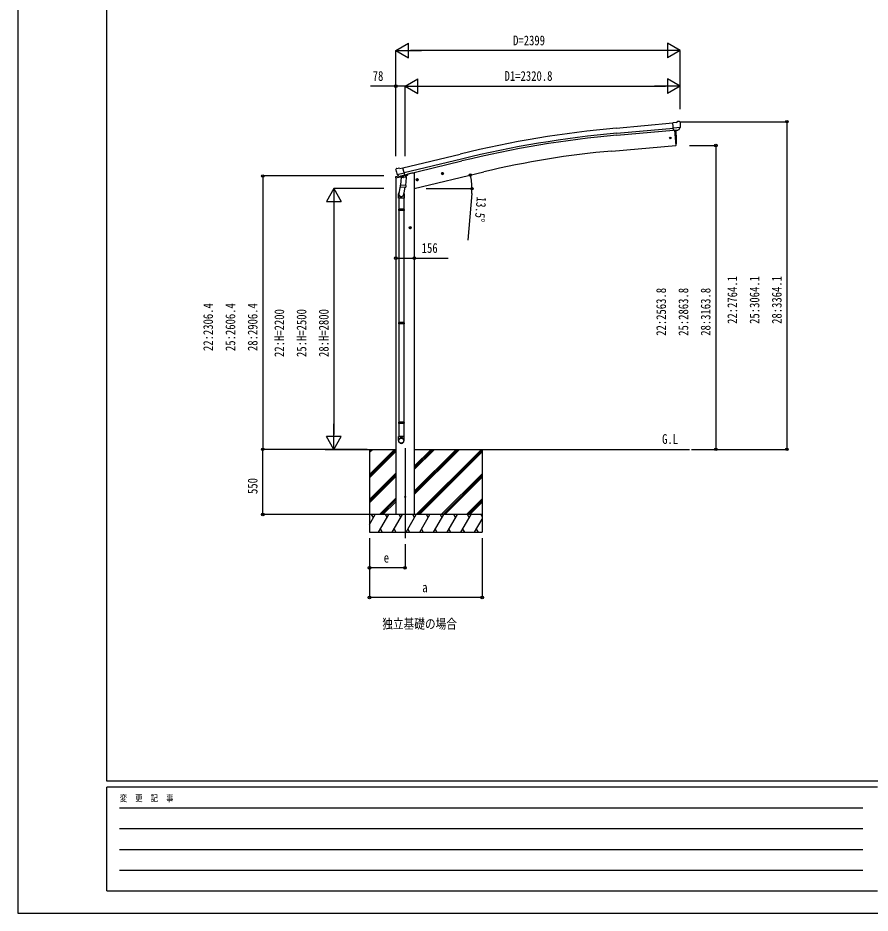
# Model space of a CAD drawing. Units: millimetres, scale not verified. Extents: x -10512 to 10512, y -7425 to 7425.
# Drawn here: x -10512 to -3325, y -7425 to 127 of the extents above; entities that cross this region are included whole.
import ezdxf
from ezdxf.enums import TextEntityAlignment as Align

# ---------------------------------------------------------------- set-up
doc = ezdxf.new("R2010")
doc.units = ezdxf.units.MM
doc.header["$LTSCALE"] = 40
for name, color, linetype in [('0-2_USER1', 3, 'Continuous'), ('0-3_YKK_12', 2, 'Continuous'), ('0-4_YKK_13', 4, 'Continuous'), ('0-5_YKK_A1', 4, 'Continuous'), ('0-6_YKK_D', 6, 'Continuous'), ('0-7_YKK_ZWAK', 7, 'Continuous')]:
    doc.layers.add(name, color=color, linetype=linetype)
doc.styles.add('ＭＳ ゴシック', font='')
doc.styles.get('ＭＳ ゴシック').set_extended_font_data('MS Gothic')

msp = doc.modelspace()

# ---------------------------------------------------------------- linework, layer by layer
at = {"layer": '0-3_YKK_12'}
msp.add_line((-7247.27, -3503.29), (-7247.27, -4262.5), dxfattribs=at)
at = {"layer": '0-4_YKK_13'}
for p, q in [((-4961.76, -754.74), (-4988.33, -757.06)), ((-4961.76, -754.74), (-4950.04, -747.97)), ((-4935.14, -746.38), (-4948.8, -747.58)), ((-4926, -752.14), (-4931.49, -747.53)), ((-4924.94, -754.18), (-4924.82, -755.52)), ((-4982.67, -821.72), (-4988.33, -757.06)), ((-4925.47, -797.03), (-4984.38, -802.18)), ((-4972.71, -820.85), (-4982.67, -821.72)), ((-4975.7, -821.11), (-4964.53, -948.72)), ((-4939.1, -817.91), (-4946.81, -818.58)), ((-4936.72, -816.51), (-4925.78, -797.57)), ((-4964.53, -948.72), (-4962.48, -948.46)), ((-7326.46, -1154.49), (-7326.18, -1155.64)), ((-7322.24, -1145.91), (-7326.1, -1152.21)), ((-7299.08, -1206.72), (-7325.29, -1213.01)), ((-7319.14, -1143.66), (-7305.96, -1140.5)), ((-7312.41, -1194.79), (-7254.9, -1180.99)), ((-7295.55, -1209.7), (-7311.93, -1195.21)), ((-7291.4, -1143.17), (-7304.66, -1140.48)), ((-7291.4, -1143.17), (-7265.47, -1136.95)), ((-7290.48, -1209.8), (-7253.77, -1200.99)), ((-7259.73, -1202.81), (-7260.75, -1217.42)), ((-7253.77, -1200.99), (-7252.25, -1200.62)), ((-7250.69, -1198.52), (-7249.75, -1198.58)), ((-7249.75, -1198.58), (-7236.43, -1213.9)), ((-7245.75, -1203.17), (-7226.87, -1198.64)), ((-7223.03, -1190.46), (-7223.03, -1193.78)), ((-6940.79, -1188.68), (-6921.34, -1184.01)), ((-6936.23, -1180.9), (-6938.37, -1188.1)), ((-6928.94, -1179.15), (-6936.23, -1180.9)), ((-6928.73, -1196.07), (-6933.4, -1176.62)), ((-6923.77, -1184.6), (-6928.94, -1179.15)), ((-6925.9, -1191.79), (-6923.77, -1184.6)), ((-7327.59, -1222.82), (-7284.88, -1212.57)), ((-7327.59, -1215.93), (-7327.59, -1222.82)), ((-7283.96, -1259.22), (-7299.87, -1355.4)), ((-7292.85, -1210.27), (-7285.33, -1208.47)), ((-7292.01, -1210.17), (-7290.48, -1209.8)), ((-7288.64, -1210.03), (-7288.69, -1210.77)), ((-7287.94, -1211.81), (-7262.12, -1218.24)), ((-7281.02, -1217.15), (-7285.69, -1283.99)), ((-7235.33, -1220.35), (-7281.02, -1217.15)), ((-7279.24, -1213.97), (-7279.47, -1217.26)), ((-7240, -1287.19), (-7235.33, -1220.35)), ((-7236.43, -1213.9), (-7236.88, -1220.24)), ((-7154.71, -1240.04), (-7135.27, -1235.37)), ((-7150.16, -1232.26), (-7152.29, -1239.46)), ((-7142.86, -1230.51), (-7150.16, -1232.26)), ((-7142.66, -1247.43), (-7147.32, -1227.98)), ((-7137.69, -1235.95), (-7142.86, -1230.51)), ((-7139.82, -1243.15), (-7137.69, -1235.95)), ((-7302.02, -1392.56), (-7302.02, -1358.2)), ((-7286.55, -1296.46), (-7285.68, -1283.99)), ((-7286.16, -1297.82), (-7286.16, -1297.82)), ((-7240, -1287.19), (-7285.69, -1283.99)), ((-7284.71, -1298.6), (-7243.01, -1301.51)), ((-7248.44, -1301.13), (-7259.17, -1364.72)), ((-7256.02, -1357.9), (-7256.02, -1392.56)), ((-7240.02, -1287.19), (-7240.91, -1299.88)), ((-7256.02, -1392.56), (-7302.02, -1392.56)), ((-7300.02, -1392.56), (-7300.02, -1486.56)), ((-7258.02, -1392.56), (-7258.02, -1486.56)), ((-7302.02, -1488.56), (-7301.02, -1486.56)), ((-7256.02, -1488.56), (-7302.02, -1488.56)), ((-7256.02, -1496.56), (-7302.02, -1496.56)), ((-7257.02, -1486.56), (-7301.02, -1486.56)), ((-7257.02, -1498.56), (-7301.02, -1498.56)), ((-7300.02, -1498.56), (-7300.02, -2442.74)), ((-7258.02, -1498.56), (-7258.02, -2442.74)), ((-7256.02, -1488.56), (-7257.02, -1486.56)), ((-7256.02, -1496.56), (-7257.02, -1498.56)), ((-7256.02, -1488.56), (-7256.02, -1496.56)), ((-7193.52, -1642.62), (-7213.52, -1642.62)), ((-7203.52, -1635.11), (-7210.02, -1638.87)), ((-7210.02, -1638.87), (-7210.02, -1646.37)), ((-7210.02, -1646.37), (-7203.52, -1650.12)), ((-7203.52, -1652.62), (-7203.52, -1632.62)), ((-7197.02, -1638.87), (-7203.52, -1635.11)), ((-7302.02, -2444.74), (-7301.02, -2442.74)), ((-7256.02, -2444.74), (-7302.02, -2444.74)), ((-7256.02, -2452.74), (-7302.02, -2452.74)), ((-7257.02, -2442.74), (-7301.02, -2442.74)), ((-7257.02, -2454.74), (-7301.02, -2454.74)), ((-7300.02, -2454.74), (-7300.02, -3282.93)), ((-7258.02, -2454.74), (-7258.02, -3282.93)), ((-7256.02, -2444.74), (-7257.02, -2442.74)), ((-7256.02, -2452.74), (-7257.02, -2454.74)), ((-7256.02, -2444.74), (-7256.02, -2452.74)), ((-7302.02, -3284.93), (-7301.02, -3282.93)), ((-7256.02, -3284.93), (-7302.02, -3284.93)), ((-7256.02, -3292.93), (-7302.02, -3292.93)), ((-7257.02, -3282.93), (-7301.02, -3282.93)), ((-7257.02, -3294.93), (-7301.02, -3294.93)), ((-7300.02, -3294.93), (-7300.02, -3404.93)), ((-7258.02, -3294.93), (-7258.02, -3404.93)), ((-7256.02, -3284.93), (-7257.02, -3282.93)), ((-7256.02, -3292.93), (-7257.02, -3294.93)), ((-7256.02, -3284.93), (-7256.02, -3292.93)), ((-7302.02, -3439.07), (-7302.02, -3404.93)), ((-7256.02, -3404.93), (-7302.02, -3404.93)), ((-7256.02, -3439.07), (-7256.02, -3404.93))]:
    msp.add_line(p, q, dxfattribs=at)
for points in [[(-4972.71, -820.85), (-4972.44, -820.92), (-4947.06, -818.7), (-4946.81, -818.58)], [(-4925.39, -796.39), (-4925.68, -797.38), (-4925.78, -797.57)], [(-7312.68, -1194.22), (-7312.09, -1195.06), (-7311.93, -1195.21)], [(-7260.04, -1202.4), (-7260.28, -1202.55), (-7285.05, -1208.49), (-7285.33, -1208.47)], [(-7260.04, -1202.4), (-7250.32, -1200.06), (-7265.47, -1136.95)], [(-6938.37, -1188.1), (-6933.2, -1193.54), (-6925.9, -1191.79)], [(-7152.29, -1239.46), (-7147.12, -1244.9), (-7139.82, -1243.15)], [(-7302.02, -1488.56), (-7302.02, -1496.56), (-7301.02, -1498.56)], [(-7203.52, -1650.12), (-7197.02, -1646.37), (-7197.02, -1638.87)], [(-7302.02, -2444.74), (-7302.02, -2452.74), (-7301.02, -2454.74)], [(-7302.02, -3284.93), (-7302.02, -3292.93), (-7301.02, -3294.93)]]:
    msp.add_lwpolyline(points, dxfattribs=at)
for centre, radius in [((-5010.22, -885.46), 6.5), ((-6931.07, -1186.35), 8.5), ((-6931.07, -1186.35), 7.7), ((-6931.07, -1186.35), 6.5), ((-7144.99, -1237.71), 8.5), ((-7144.99, -1237.71), 7.7), ((-7144.99, -1237.71), 6.5), ((-7203.52, -1642.62), 8.5), ((-7203.52, -1642.62), 7.7), ((-7203.52, -1642.62), 6.5), ((-7247.27, -3912.5), 4.5)]:
    msp.add_circle(centre, radius, dxfattribs=at)
for centre, radius, start, end in [((-4948.54, -750.57), 3, 95, 120), ((-4934.7, -751.37), 5, 50.00648, 94.99352), ((-5858.3, -892.9), 900, 356.63919, 4.64986), ((-5126.45, -773.16), 202.4, 353.4085, 5), ((-4962.84, -945.49), 3, 277, 356.63919), ((-7129.38, -1108.39), 202.4, 193.5, 205.09125), ((-7317.98, -1148.53), 5, 103.5, 148.5), ((-7305.26, -1143.42), 3, 78.5, 103.5), ((-7259.13, -1202.89), 0.604, 100.59842, 172.20595), ((-7252.36, -1200.13), 0.5, 283.5, 318.76246), ((-7228.03, -1193.78), 5, 283.5, 0), ((-7324.59, -1215.93), 3, 103.5, 180), ((-7292.12, -1209.68), 0.5, 248.23754, 283.5), ((-7289.14, -1209.99), 0.5, 356, 103.5), ((-7287.69, -1210.84), 1, 176, 256), ((-7261.77, -1217.27), 1.03, 250.03897, 351.96569), ((-7272.02, -1358.2), 30, 177.45142, 180), ((-7284.61, -1296.63), 1.95, 175.04017, 217.47766), ((-7284.57, -1296.6), 2, 217.40962, 266), ((-7242.87, -1299.52), 2, 266, 349.46843)]:
    msp.add_arc(centre, radius, start, end, dxfattribs=at)
for centre, major_axis, ratio, start_param, end_param in [((-4920.61, -750.13), (-15.35, 3.44), 0.101033, 5.9751426, 5.9753737), ((-4927.94, -754.43), (2.71, -1.31), 0.997474, 0.5366567, 1.3225652), ((-4939.37, -814.92), (1.62, -2.54), 0.997631, 5.8041905, 5.8929484), ((-4939.44, -814.81), (-3.5, 2.17), 0.650902, 2.1145521, 2.1873627), ((-4939.32, -815), (1.62, -2.54), 0.997631, 5.965759, 6.7621801), ((-7323.54, -1153.77), (-1.57, -2.57), 0.99628, 4.712389, 5.4996506), ((-7293.57, -1207.45), (-0.73, -2.92), 0.997631, 5.8041905, 6.6006116), ((-7293.51, -1207.22), (2.63, 3.16), 0.650902, 4.0958226, 4.1686332), ((-7293.54, -1207.35), (-0.73, -2.92), 0.997631, 0.3902369, 0.4789948), ((-7279.02, -1357.9), (23, 0), 0.996195, 2.5560258, 6.5663028), ((-7279.02, -1357.9), (21, 0), 0.996195, 2.9349147, 5.9512394), ((-7279.02, -3437.33), (-23, 0), 0.996195, 3.1415927, 6.2831853), ((-7279.02, -3439.07), (-23, 0), 0.996195, 3.1415927, 6.2831853), ((-7279.02, -3439.07), (0, -23.43), 0.981806, 4.712389, 7.8539816)]:
    msp.add_ellipse(centre, major_axis=major_axis, ratio=ratio, start_param=start_param, end_param=end_param, dxfattribs=at)
msp.add_ellipse((-7279.02, -3439.07), major_axis=(21, 0), ratio=0.996195, dxfattribs=at)
at = {"layer": '0-5_YKK_A1'}
for p, q in [((-5465.45, -802.5), (-4988.14, -759.18)), ((-5461.55, -845.54), (-4984.43, -802.24)), ((-5460.03, -862.26), (-4982.91, -818.95)), ((-4975.7, -821.11), (-4964.53, -948.72)), ((-5502.48, -995.78), (-4964.53, -948.72)), ((-7265, -1138.91), (-6782.15, -1021.33)), ((-6771.93, -1063.32), (-7254.94, -1180.82)), ((-7250.99, -1197.25), (-6767.96, -1079.63)), ((-7189.52, -1182.5), (-7223.03, -1190.54)), ((-7169.52, -1182.5), (-7189.52, -1182.5)), ((-7169.52, -1312.5), (-6583.85, -1171.89)), ((-7169.52, -1182.5), (-7169.52, -4062.5)), ((-7325.02, -1222.21), (-7325.02, -4062.5)), ((-7921.36, -3512.5), (-7325.02, -3512.5)), ((-7547.27, -3512.5), (-7547.27, -4212.5)), ((-7547.27, -3723.73), (-7336.04, -3512.5)), ((-7547.27, -3539.88), (-7519.89, -3512.5)), ((-7547.27, -3525.74), (-7534.03, -3512.5)), ((-7547.27, -3737.87), (-7325.02, -3515.62)), ((-7547.27, -3752.01), (-7325.02, -3529.76)), ((-7169.52, -3512.5), (-4847.43, -3512.5)), ((-7169.52, -3894.76), (-6787.26, -3512.5)), ((-7169.52, -3866.48), (-6815.54, -3512.5)), ((-7169.52, -3880.62), (-6801.4, -3512.5)), ((-7169.52, -3682.63), (-6999.39, -3512.5)), ((-7169.52, -3668.49), (-7013.53, -3512.5)), ((-7169.52, -3654.35), (-7027.68, -3512.5)), ((-7153.42, -4062.5), (-6603.41, -3512.5)), ((-7139.27, -4062.5), (-6597.27, -3520.5)), ((-7125.13, -4062.5), (-6597.27, -3534.65)), ((-6597.27, -3512.5), (-6597.27, -4212.5)), ((-7547.27, -3935.86), (-7325.02, -3713.61)), ((-7547.27, -3950), (-7325.02, -3727.75)), ((-7547.27, -3964.14), (-7325.02, -3741.89)), ((-6941.28, -4062.5), (-6597.27, -3718.49)), ((-6927.14, -4062.5), (-6597.27, -3732.64)), ((-6913, -4062.5), (-6597.27, -3746.78)), ((-7461.78, -4062.5), (-7325.02, -3925.74)), ((-7447.64, -4062.5), (-7325.02, -3939.88)), ((-7433.5, -4062.5), (-7325.02, -3954.03)), ((-6729.15, -4062.5), (-6597.27, -3930.62)), ((-6715.01, -4062.5), (-6597.27, -3944.77)), ((-6700.87, -4062.5), (-6597.27, -3958.91)), ((-6597.27, -4062.5), (-7547.27, -4062.5)), ((-7547.27, -4146.33), (-7498.87, -4062.5)), ((-7513.88, -4088.48), (-7528.88, -4062.5)), ((-7470.01, -4212.5), (-7383.4, -4062.5)), ((-7398.41, -4088.48), (-7413.41, -4062.5)), ((-7354.54, -4212.5), (-7267.94, -4062.5)), ((-7282.94, -4088.48), (-7297.94, -4062.5)), ((-7239.07, -4212.5), (-7152.46, -4062.5)), ((-7167.47, -4088.48), (-7182.47, -4062.5)), ((-7123.6, -4212.5), (-7036.99, -4062.5)), ((-7052, -4088.48), (-7067, -4062.5)), ((-7008.13, -4212.5), (-6921.52, -4062.5)), ((-6951.52, -4062.5), (-6936.52, -4088.48)), ((-6892.66, -4212.5), (-6806.05, -4062.5)), ((-6821.05, -4088.48), (-6836.06, -4062.5)), ((-6777.19, -4212.5), (-6690.58, -4062.5)), ((-6705.58, -4088.48), (-6720.58, -4062.5)), ((-6597.27, -4076.08), (-6605.11, -4062.5)), ((-6661.72, -4212.5), (-6597.27, -4100.88)), ((-7547.27, -4212.5), (-6597.27, -4212.5)), ((-7455.01, -4186.52), (-7440.01, -4212.5)), ((-7339.54, -4186.52), (-7324.54, -4212.5)), ((-7224.07, -4186.52), (-7209.07, -4212.5)), ((-7108.6, -4186.52), (-7093.6, -4212.5)), ((-6993.13, -4186.52), (-6978.13, -4212.5)), ((-6877.66, -4186.52), (-6862.66, -4212.5)), ((-6762.19, -4186.52), (-6747.19, -4212.5)), ((-6646.72, -4186.52), (-6631.72, -4212.5))]:
    msp.add_line(p, q, dxfattribs=at)
for centre, radius, start, end in [((-4651.44, -9771.08), 9005.44, 95.18612, 103.68612), ((-4651.44, -9771.08), 8962.23, 95.18612, 103.68612), ((-4651.44, -9771.08), 8945.44, 95.18612, 103.68612), ((-4857.5, -8364.08), 7396.48, 95.00259, 103.49741)]:
    msp.add_arc(centre, radius, start, end, dxfattribs=at)
at = {"layer": '0-6_YKK_D'}
for p, q in [((-7325.52, -148.39), (-7217.27, -85.89)), ((-7325.52, -1040.45), (-7325.52, -147.39)), ((-7325.52, -148.39), (-7217.27, -210.89)), ((-7325.52, -148.39), (-7109.02, -148.39)), ((-7217.27, -210.89), (-7217.27, -85.89)), ((-5051.45, -148.39), (-7200.52, -148.39)), ((-4926.45, -148.39), (-5142.96, -148.39)), ((-4926.45, -148.39), (-5034.7, -85.89)), ((-5034.7, -85.89), (-5034.7, -210.89)), ((-4926.45, -148.39), (-5034.7, -210.89)), ((-4926.45, -643.05), (-4926.45, -147.39)), ((-7325.52, -1039.45), (-7325.52, -447.39)), ((-7247.27, -448.39), (-7139.02, -385.89)), ((-7247.27, -1039.45), (-7247.27, -447.39)), ((-7247.27, -1039.45), (-7247.27, -447.39)), ((-7247.27, -448.39), (-7139.02, -510.89)), ((-7247.27, -448.39), (-7030.77, -448.39)), ((-7139.02, -510.89), (-7139.02, -385.89)), ((-7122.27, -448.39), (-5051.45, -448.39)), ((-4926.45, -448.39), (-5142.96, -448.39)), ((-4926.45, -448.39), (-5034.7, -385.89)), ((-5034.7, -385.89), (-5034.7, -510.89)), ((-4926.45, -448.39), (-5034.7, -510.89)), ((-4926.45, -518.04), (-4926.45, -447.39)), ((-4925.45, -748.38), (-4025.45, -748.38)), ((-4026.45, -748.38), (-4026.45, -3512.5)), ((-4848.96, -948.72), (-4625.45, -948.72)), ((-4626.45, -948.72), (-4626.45, -3512.5)), ((-7425.52, -1206.09), (-8448.27, -1206.09)), ((-8447.27, -1206.09), (-8447.27, -3512.5)), ((-7847.27, -1312.5), (-7909.77, -1420.75)), ((-7425.52, -1312.5), (-7848.27, -1312.5)), ((-7847.27, -1312.5), (-7784.77, -1420.75)), ((-7847.27, -1312.5), (-7847.27, -1529.01)), ((-7068.52, -1312.5), (-6681.67, -1312.5)), ((-6684.52, -1354.96), (-6718.89, -1747.46)), ((-7909.77, -1420.75), (-7784.77, -1420.75)), ((-7847.27, -1437.5), (-7847.27, -3387.5)), ((-7847.27, -3512.5), (-7847.27, -3295.99)), ((-7847.27, -3512.5), (-7909.77, -3404.25)), ((-7784.77, -3404.25), (-7909.77, -3404.25)), ((-7847.27, -3512.5), (-7784.77, -3404.25)), ((-7922.36, -3512.5), (-8448.27, -3512.5)), ((-7565.56, -3512.5), (-8448.27, -3512.5)), ((-8447.27, -4062.5), (-8447.27, -3512.5)), ((-7920.36, -3512.5), (-7846.27, -3512.5)), ((-4830.42, -3512.5), (-4625.45, -3512.5)), ((-4830.42, -3512.5), (-4025.45, -3512.5)), ((-7548.27, -4062.5), (-8448.27, -4062.5)), ((-7547.27, -4262.5), (-7547.27, -4763.5)), ((-7547.27, -4262.5), (-7547.27, -4513.5)), ((-6597.27, -4262.5), (-6597.27, -4763.5)), ((-7247.27, -4313.88), (-7247.27, -4513.5)), ((-7247.27, -4512.5), (-7547.27, -4512.5)), ((-6597.27, -4762.5), (-7547.27, -4762.5))]:
    msp.add_line(p, q, dxfattribs=at)
for points in [[(-7247.27, -448.39), (-7325.52, -448.39), (-7540.02, -448.39)], [(-7325.02, -1899.64), (-7169.52, -1899.64), (-6883.02, -1899.64)]]:
    msp.add_lwpolyline(points, dxfattribs=at)
for centre in [(-7325.52, -448.39), (-4026.45, -748.38), (-4626.45, -948.72), (-8447.27, -1206.09), (-6696.12, -1198.85), (-6682.67, -1312.5), (-7325.02, -1899.64), (-7169.52, -1899.64), (-8447.27, -3512.5), (-8447.27, -3512.5), (-4626.45, -3512.5), (-4026.45, -3512.5), (-8447.27, -4062.5), (-7547.27, -4512.5), (-7247.27, -4512.5), (-7547.27, -4762.5), (-6597.27, -4762.5)]:
    msp.add_circle(centre, 10.62, dxfattribs=at)
for start, end in [(0, 13.5), (354.99678, 0)]:
    msp.add_arc((-7169.52, -1312.5), 486.86, start, end, dxfattribs=at)
at = {"layer": '0-7_YKK_ZWAK'}
for p, q in [((-9762.45, -6312.5), (-9762.45, 6937.5)), ((9737.55, -6312.5), (-9762.45, -6312.5)), ((-3262.45, -6362.5), (-9762.45, -6362.5)), ((-9762.45, -7237.5), (-9762.45, -6362.5)), ((-9656.2, -6537.5), (-3387.45, -6537.5)), ((-9656.2, -6712.5), (-3387.45, -6712.5)), ((-9656.2, -6887.5), (-3387.45, -6887.5)), ((-9656.2, -7062.5), (-3387.45, -7062.5)), ((-9762.45, -7237.5), (-3262.45, -7237.5))]:
    msp.add_line(p, q, dxfattribs=at)
msp.add_lwpolyline([(-10512.5, -7425), (10512.5, -7425), (10512.5, 7425), (-10512.5, 7425)], close=True, dxfattribs=at)

# ---------------------------------------------------------------- texts
at = {"layer": '0-2_USER1', "style": 'ＭＳ ゴシック', "width": 0.8}
for s, p in [('G.L', (-5079.5, -3491.5)), ('独立基礎の場合', (-7439.5, -5050.25))]:
    msp.add_text(s, height=82.48, dxfattribs=at).set_placement(p, align=Align.BOTTOM_LEFT)
at = {"layer": '0-6_YKK_D', "style": 'ＭＳ ゴシック', "width": 0.8}
for s, p in [('D=2399', (-6335.99, -128.39)), ('78', (-7520.02, -428.39)), ('D1=2320.8', (-6407.86, -428.39)), ('156', (-7107.02, -1879.64)), ('e', (-7427.27, -4492.5)), ('a', (-7102.27, -4742.5))]:
    msp.add_text(s, height=82.48, dxfattribs=at).set_placement(p, align=Align.BOTTOM_LEFT)
for s, rotation, p in [('13.5°', 264.997, (-6666.34, -1376.63)), ('22:2764.1', 90, (-4421.45, -2454.44)), ('25:3064.1', 90, (-4233.95, -2454.44)), ('28:3364.1', 90, (-4046.45, -2454.44)), ('22:2563.8', 90, (-5021.45, -2554.61)), ('25:2863.8', 90, (-4833.95, -2554.61)), ('28:3163.8', 90, (-4646.45, -2554.61)), ('22:2306.4', 90, (-8842.27, -2683.3)), ('25:2606.4', 90, (-8654.77, -2683.3)), ('28:2906.4', 90, (-8467.27, -2683.3)), ('22:H=2200', 90, (-8242.27, -2733.5)), ('25:H=2500', 90, (-8054.77, -2733.5)), ('28:H=2800', 90, (-7867.27, -2733.5)), ('550', 90, (-8467.27, -3889.5))]:
    msp.add_text(s, height=82.48, rotation=rotation, dxfattribs=at).set_placement(p, align=Align.BOTTOM_LEFT)
at = {"layer": '0-7_YKK_ZWAK', "style": 'ＭＳ ゴシック', "width": 0.8}
msp.add_text('変  更  記  事', height=54.99, dxfattribs=at).set_placement((-9653.28, -6500), align=Align.BOTTOM_LEFT)

doc.saveas('drawing.dxf')
